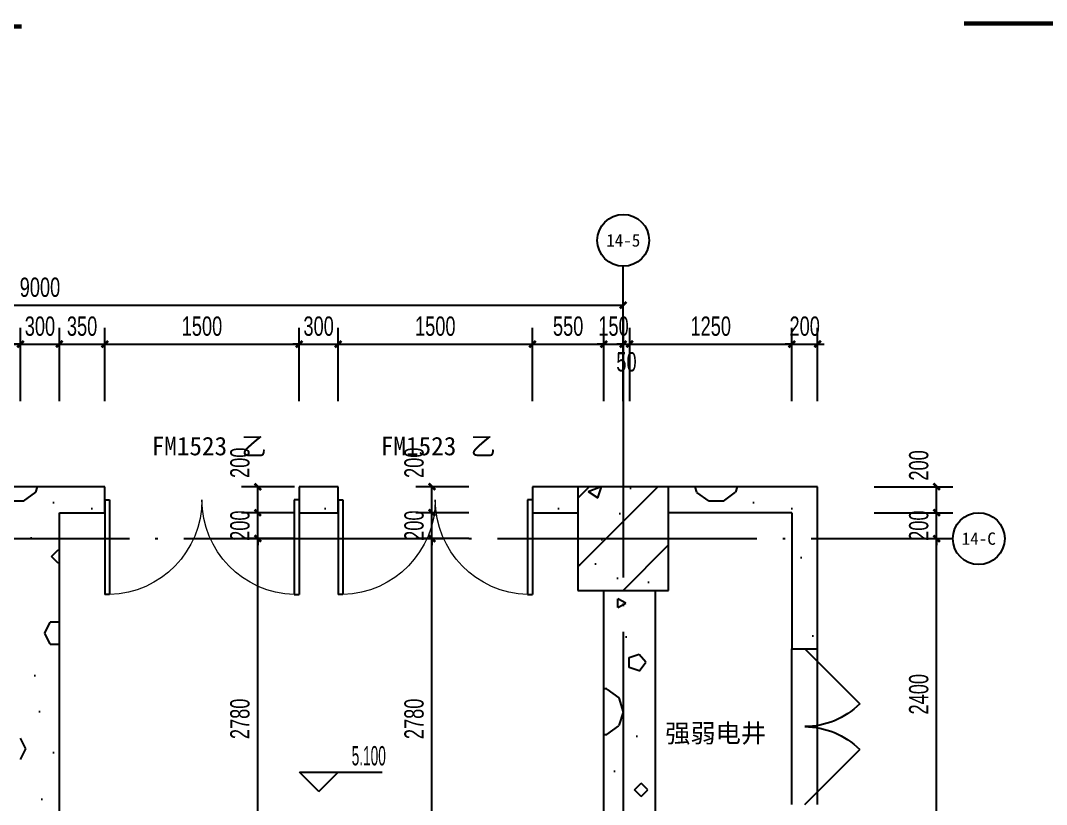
# Model space of a CAD drawing. Extents: x -26219 to 315419, y -160410 to -120810.
# Drawn here: x -17548 to -9633, y -146602 to -140557 of the extents above; entities that cross this region are included whole.
import ezdxf
from ezdxf.enums import TextEntityAlignment as Align
from ezdxf.xclip import XClip

# ---------------------------------------------------------------- set-up
doc = ezdxf.new("R2010")
doc.units = 0
doc.header["$LTSCALE"] = 1000
doc.header["$MEASUREMENT"] = 0
doc.header["$XCLIPFRAME"] = 0
doc.linetypes.add('104-14# 核心筒$2$DOTE', pattern=[2.42, 2, -0.2, 0.02, -0.2])
for name, color, linetype in [('01-标注_尺寸', 124, 'Continuous'), ('01-标注_标高', 200, 'Continuous'), ('01-标注_轴线坐标', 132, 'Continuous'), ('02-TEXT_标注', 130, 'Continuous'), ('02-TEXT_轴号', 7, 'Continuous'), ('104-13#14# B1核心筒$0$05-填充_天正', 26, 'Continuous'), ('104-13#14# B1核心筒$0$A_STR-砌块墙', 121, 'Continuous'), ('104-14# 核心筒$0$A_STR-砌块墙', 121, 'Continuous'), ('104-14# 核心筒$0$DOOR_FIRE', 220, 'Continuous'), ('104-14# 核心筒$2$05-填充_天正', 26, 'Continuous'), ('104-14# 核心筒$2$A_AXIS-轴线', 36, '104-14# 核心筒$2$DOTE'), ('104-14# 核心筒$2$A_STR-砼柱', 51, 'Continuous'), ('DIM_SYMB', 3, 'Continuous'), ('DOOR_FIRE_TEXT', 7, 'Continuous')]:
    doc.layers.add(name, color=color, linetype=linetype)
doc.styles.add('_TCH_AXIS', font='STXIHEI_0.TTF', dxfattribs={"width": 0.75, "height": 750})
doc.styles.add('_TCH_DIM', font='ros.shx', dxfattribs={"width": 0.75, "bigfont": 'jd.shx'})
doc.styles.add('_TCH_DIM_T3', font='ros.shx', dxfattribs={"width": 0.705882, "bigfont": 'jd.shx'})
doc.styles.add('_TCH_WINDOW', font='STXIHEI_0.TTF')
doc.styles.get("Standard").update_dxf_attribs({"font": 'STXIHEI_0.TTF'})
doc.dimstyles.new('_TCH_ARCH&&50', dxfattribs={"dimtxt": 148.75, "dimasz": 50, "dimexe": 125, "dimexo": 150, "dimgap": 63.125, "dimtad": 1, "dimdec": 0, "dimzin": 0, "dimdsep": 46, "dimtxsty": '_TCH_DIM_T3', "dimblk": 'ARCHTICK', "dimcen": 0.09, "dimclrt": 7, "dimazin": 2, "dimtfac": 1, "dimtdec": 0, "dimtix": 1, "dimtmove": 2, "dimatfit": 3, "dimfxl": 0, "dimtolj": 1, "dimtzin": 0, "dimarcsym": 0})
pattern_1 = [(0, (531, -549), (900, 1800), [0, -1800]), (0, (-522, -792), (900, 1800), [0, -1800]), (0, (63, -810), (900, 1800), [0, -1800]), (0, (702, -279), (900, 1800), [0, -1800]), (0, (-45, -900), (900, 1800), [0, -1800]), (0, (882, 855), (900, 1800), [0, -1800]), (0, (333, 711), (900, 1800), [0, -1800]), (0, (621, 486), (900, 1800), [0, -1800]), (0, (-846, 450), (900, 1800), [0, -1800]), (0, (36, 369), (900, 1800), [0, -1800]), (0, (-306, -90), (900, 1800), [0, -1800]), (0, (-288, -765), (900, 1800), [0, -1800]), (0, (387, -837), (900, 1800), [0, -1800]), (0, (882, -45), (900, 1800), [0, -1800]), (0, (-801, -324), (900, 1800), [0, -1800]), (0, (-648, -18), (900, 1800), [0, -1800]), (0, (54, -144), (900, 1800), [0, -1800]), (0, (-198, -405), (900, 1800), [0, -1800]), (0, (-342, 189), (900, 1800), [0, -1800]), (0, (-117, 864), (900, 1800), [0, -1800]), (0, (-729, -702), (900, 1800), [0, -1800]), (0, (261, 495), (900, 1800), [0, -1800]), (0, (-576, 522), (900, 1800), [0, -1800]), (0, (-720, 756), (900, 1800), [0, -1800]), (130.601294, (771.43, 291.43), (-4499.99995, 5400.000024), [79.025, -33111.333]), (18.43495, (642.86, 325.71), (4500, 1800), [81.316, -11302.884]), (90, (642.9, 248.6), (900, 1800), [77.143, -3522.857]), (161.56505, (720, 222.86), (-4500, 1799.99987), [81.316, -11302.884]), (53.1301, (720, 222.86), (900, 1800), [85.714, -8914.285]), (135, (788.6, -694.3), (-900, 1799.9999), [72.731, -5018.438]), (45, (685.7, -694.3), (900, 1800), [72.731, -5018.438]), (135, (737.14, -745.7), (-900, 1799.9999), [72.731, -5018.438]), (45, (737.14, -745.7), (900, 1800), [72.731, -5018.438]), (116.565, (-77.1, 514.3), (-0.0002, 3600), [95.831, -1916.63]), (180, (-120, 600), (-900, 1800), [102.857, -1697.143]), (63.435, (-265.7, 514.3), (8e-06, 3600), [95.831, -1916.63]), (116.565, (-222.9, 428.6), (-0.0002, 3600), [95.831, -1916.63]), (0, (-222.9, 428.6), (900, 1800), [102.857, -1697.143]), (63.435, (-120, 428.6), (8e-06, 3600), [95.831, -1916.63]), (107.10273, (600, -94.286), (-2699.999897, 9000.000015), [116.584, -48848.707]), (143.97263, (565.71, 17.14), (-17099.99978, 12599.99999), [116.584, -24366.06]), (180, (471.4, 85.7), (-900, 1800), [111.429, -1688.571]), (36.02737, (265.71, 17.14), (17099.99987, 12599.99986), [116.584, -24366.06]), (71.56505, (231.43, -85.7), (2700, 9000), [108.421, -11275.778]), (107.10273, (265.714, -197.14), (-2699.999897, 9000.000015), [116.584, -48848.707]), (143.97263, (360, -265.71), (-17099.99978, 12599.99999), [116.584, -24366.06]), (0, (360, -265.7), (900, 1800), [111.429, -1688.571]), (36.02737, (471.43, -265.71), (17099.99987, 12599.99986), [116.584, -24366.06]), (71.56505, (565.71, -197.14), (2700, 9000), [108.421, -11275.778]), (150.25512, (617.14, 745.71), (-2700, 1799.99998), [69.105, -14442.959]), (90, (557.1, 711.4), (900, 1800), [68.571, -3531.428]), (29.74488, (557.14, 711.43), (2700, 1800), [69.105, -14442.959]), (116.565, (197.1, -531.4), (-0.0002, 3600), [95.831, -1916.63]), (168.69007, (154.29, -445.71), (-8100, 1799.99995), [87.412, -18269.056]), (41.185925, (0, -488.57), (22499.999864, 19799.999827), [91.116, -38177.406]), (90, (0, -574.3), (900, 1800), [85.714, -3514.285]), (138.814074, (68.57, -634.286), (-22499.9996, 19800.000126), [91.116, -38177.406]), (16.699244, (68.57, -634.286), (29699.999777, 8999.999906), [89.488, -37495.613]), (60.945396, (154.29, -608.57), (899.999998, 1799.999984), [88.248, -36976.018]), (109.983106, (-557.14, 222.86), (-4500.000017, 12599.999967), [100.326, -42036.592]), (155.556045, (-591.43, 317.14), (-11700.000045, 5399.999888), [103.569, -43395.394]), (24.443955, (-780, 317.14), (11700.000006, 5399.999974), [103.569, -43395.394]), (70.016893, (-814.286, 222.86), (4500.000014, 12599.99997), [100.326, -42036.592]), (109.983106, (-780, 128.57), (-4500.000017, 12599.999967), [100.326, -42036.592]), (160.01689, (-685.71, 94.29), (-4500, 1799.99992), [100.326, -20968.132]), (19.98311, (-685.71, 94.29), (4499.99998, 1800), [100.326, -20968.132]), (70.016893, (-591.43, 128.57), (4500.000014, 12599.99997), [100.326, -42036.592]), (122.00538, (111.43, 60), (-900.00012, 1799.9999), [80.863, -16900.302]), (18.43495, (-8.57, 102.86), (4500, 1800), [81.316, -11302.884]), (90, (-8.6, 25.7), (900, 1800), [77.143, -3522.857]), (161.56505, (68.57, 0), (-4500, 1799.99987), [81.316, -11302.884]), (54.46232, (68.57, 0), (6299.99999, 8999.999987), [73.734, -30894.635]), (116.565, (-411.4, -377.1), (-0.0002, 3600), [95.831, -1916.63]), (180, (-454.3, -291.4), (-900, 1800), [94.286, -1705.714]), (59.03624, (-600, -377.14), (900, 1799.99999), [99.96, -20891.466]), (120.96376, (-548.57, -462.86), (-900.00012, 1799.99992), [99.96, -20891.466]), (0, (-548.6, -462.9), (900, 1800), [94.286, -1705.714]), (63.435, (-454.3, -462.9), (8e-06, 3600), [95.831, -1916.63])]

# ---------------------------------------------------------------- blocks, each defined once
blk = doc.blocks.new('104-14# 核心筒$0$$DorLib2D$00000002')
for p, q in [((-0.5, 0), (-0.5, 0.4875)), ((-0.475, 0.4875), (-0.5, 0.4875)), ((-0.475, 0), (-0.475, 0.4875)), ((0.475, 0), (0.475, 0.4875)), ((0.475, 0.4875), (0.5, 0.4875)), ((0.5, 0), (0.5, 0.4875)), ((-0.5, 0), (-0.475, 0)), ((0.5, 0), (0.475, 0))]:
    blk.add_line(p, q)
at = {"lineweight": 13}
for centre, start, end in [((-0.4875, 0), 0, 88.5307), ((0.4875, 0), 91.4693, 180)]:
    blk.add_arc(centre, 0.4875, start, end, dxfattribs=at)
blk = doc.blocks.new('104-14# 核心筒$0$$DorLib2D$00000116')
at = {"color": 0}
for p, q in [((-0.5, 0), (-0.1464, 0.3536)), ((0.5, 0), (0.1464, 0.3536))]:
    blk.add_line(p, q, dxfattribs=at)
for centre, start, end in [((-0.5, 0), 0, 45), ((0.5, 0), 135, 180)]:
    blk.add_arc(centre, 0.5, start, end, dxfattribs=at)
blk = doc.blocks.new('104-14# 核心筒')
at = {"layer": '104-14# 核心筒$2$05-填充_天正'}
h = blk.add_hatch(dxfattribs=at)
h.set_pattern_fill('加气混凝土', color=256, scale=150, style=0)
h.set_pattern_definition(pattern_1)
h.paths.add_polyline_path([(27900, 106200), (27400, 106200), (27400, 106000), (27750, 106000), (27900, 106066.7)])
h = blk.add_hatch(dxfattribs=at)
h.set_pattern_fill('加气混凝土', color=256, scale=150, style=0)
h.set_pattern_definition(pattern_1)
h.paths.add_polyline_path([(28050, 106000), (28400, 106000), (28400, 106200), (27900, 106200), (27900, 106066.7)])
h = blk.add_hatch(dxfattribs=at)
h.set_pattern_fill('加气混凝土', color=256, scale=150, style=0)
h.set_pattern_definition(pattern_1)
h.paths.add_polyline_path([(30200, 106200), (29900, 106200), (29900, 106000), (30200, 106000)])
h = blk.add_hatch(dxfattribs=at)
h.set_pattern_fill('加气混凝土', color=256, scale=150, style=0)
h.set_pattern_definition(pattern_1)
h.paths.add_polyline_path([(32050, 106000), (32050, 106200), (31700, 106200), (31700, 106000)])
h = blk.add_hatch(dxfattribs=at)
h.set_pattern_fill('钢筋混凝土', color=256, scale=150, style=0)
h.set_pattern_definition([(45, (0, 0), (-265.165, 265.165), []), (50, (0, 0), (1075.89, -94.128), [112.5, -1237.5]), (355, (0, 0), (-208.127, 1128.288), [90, -990]), (100.4514, (89.7, -7.8), (867.764, 1034.159), [95.61, -1051.713]), (46.1842, (0, 300), (1600.862, -248.279), [168.75, -1856.25]), (96.6356, (133.4, 279.3), (1401.994, 1461.177), [143.415, -1577.57]), (351.1842, (0, 300), (1401.993, 1461.178), [135, -1485]), (21, (150, 225), (895.3606, -603.928), [112.5, -1237.5]), (326, (150, 225), (364.973, 1087.725), [90, -990]), (71.4514, (224.6, 174.7), (1260.334, 483.796), [95.61, -1051.713]), (37.5, (0, 0), (18.2398, 499.3408), [0, -978, 0, -1005, 0, -993.75]), (7.5, (0, 0), (394.6043, 591.6176), [0, -573, 0, -955.5, 0, -378.75]), (327.5, (-334.5, 0), (800.7337, -33.8323), [0, -375, 0, -1170, 0, -1552.5]), (317.5, (-484.5, 0), (874.7793, 150.1575), [0, -487.5, 0, -777, 0, -1102.5])])
h.paths.add_polyline_path([(32050, 105400), (32750, 105400), (32750, 106200), (32050, 106200)])
h = blk.add_hatch(dxfattribs=at)
h.set_pattern_fill('加气混凝土', color=256, scale=150, style=0)
h.set_pattern_definition(pattern_1)
h.paths.add_polyline_path([(32750, 106200), (32750, 106000), (33700, 106000), (33900, 106200)])
h = blk.add_hatch(dxfattribs=at)
h.set_pattern_fill('加气混凝土', color=256, scale=150, style=0)
h.set_pattern_definition(pattern_1)
h.paths.add_polyline_path([(33700, 106000), (33700, 104950), (33900, 104950), (33900, 106200)])
h = blk.add_hatch(dxfattribs=at)
h.set_pattern_fill('加气混凝土', color=256, scale=150, style=0)
h.set_pattern_definition(pattern_1)
h.paths.add_polyline_path([(27750, 99070), (28050, 99070), (28050, 106000), (27900, 106066.7), (27750, 106000)])
h = blk.add_hatch(dxfattribs=at)
h.set_pattern_fill('加气混凝土', color=256, scale=150, style=0)
h.set_pattern_definition(pattern_1)
h.paths.add_polyline_path([(32650, 105400), (32250, 105400), (32250, 103350), (32450, 103350), (32650, 103400)])
at = {"layer": '104-14# 核心筒$0$A_STR-砌块墙'}
for p, q in [((27900, 106200), (27400, 106200)), ((28400, 106200), (27900, 106200)), ((28400, 106000), (28400, 106200)), ((30200, 106200), (29900, 106200)), ((29900, 106200), (29900, 106000)), ((30200, 106000), (30200, 106200)), ((32050, 106200), (31700, 106200)), ((31700, 106200), (31700, 106000)), ((33900, 106200), (32750, 106200)), ((33900, 104950), (33900, 106200)), ((28050, 106000), (28400, 106000)), ((28050, 99070), (28050, 106000)), ((29900, 106000), (30200, 106000)), ((31700, 106000), (32050, 106000)), ((33700, 106000), (32750, 106000)), ((33700, 106000), (33700, 104950)), ((32250, 103350), (32250, 105400)), ((32650, 103400), (32650, 105400)), ((33700, 104950), (33900, 104950))]:
    blk.add_line(p, q, dxfattribs=at)
at = {"layer": '104-14# 核心筒$0$DOOR_FIRE'}
for p, q in [((33700, 103750), (33700, 104950)), ((33900, 103750), (33900, 104950))]:
    blk.add_line(p, q, dxfattribs=at)
at = {"layer": '104-14# 核心筒$2$A_AXIS-轴线'}
for p, q in [((-9370.1, 194900), (120259.9, 194900)), ((32400, 139633.6), (32400, 80554.9)), ((-9370.1, 105800), (120259.9, 105800))]:
    blk.add_line(p, q, dxfattribs=at)
at = {"layer": '104-14# 核心筒$2$A_STR-砼柱'}
for p, q in [((32750, 106200), (32050, 106200)), ((32050, 106200), (32050, 105400)), ((32750, 105400), (32750, 106200)), ((32050, 105400), (32750, 105400))]:
    blk.add_line(p, q, dxfattribs=at)
at = {"layer": '104-14# 核心筒$0$DOOR_FIRE', "zscale": 200}
for name, p, xscale, yscale, rotation in [('104-14# 核心筒$0$$DorLib2D$00000002', (29150, 106100), -1500, 1500, 180.000000000012), ('104-14# 核心筒$0$$DorLib2D$00000002', (30950, 106100), -1500, 1500, 180.000000000012), ('104-14# 核心筒$0$$DorLib2D$00000116', (33800, 104350), 1200, -1200, 90.00000000036411)]:
    blk.add_blockref(name, p, dxfattribs=dict(at, xscale=xscale, yscale=yscale, rotation=rotation))
blk = doc.blocks.new('104-13#14# B1核心筒')
at = {"layer": '104-13#14# B1核心筒$0$05-填充_天正'}
h = blk.add_hatch(dxfattribs=at)
h.set_pattern_fill('加气混凝土', color=256, scale=150, style=0)
h.set_pattern_definition(pattern_1)
h.paths.add_polyline_path([(132600, 9100), (132600, 3450), (132800, 3450), (132800, 9200), (132666.7, 9200)])
at = {"layer": '104-13#14# B1核心筒$0$A_STR-砌块墙'}
for p, q in [((132800, 3450), (132800, 9200)), ((132600, 9100), (132600, 3450))]:
    blk.add_line(p, q, dxfattribs=at)
blk = doc.blocks.new('_ArchTick')
at = {"color": 0, "linetype": 'ByBlock', "const_width": 0.4}
blk.add_lwpolyline([(-0.5, -0.5), (0.5, 0.5)], dxfattribs=at)
blk = doc.blocks.new('*D422')
at = {"layer": '01-标注_尺寸', "color": 0, "lineweight": -2, "transparency": 16777216}
for p, q in [((-21898.4, -143201.6), (-21898.4, -142627.4)), ((-12898.4, -143201.6), (-12898.4, -142627.4)), ((-21898.4, -142752.4), (-12898.4, -142752.4))]:
    blk.add_line(p, q, dxfattribs=at)
at = {"layer": 'Defpoints', "color": 0, "transparency": 16777216}
for p in [(-12898.4, -142752.4), (-21898.4, -143351.6), (-12898.4, -143351.6)]:
    blk.add_point(p, dxfattribs=at)
at = {"layer": '01-标注_尺寸', "color": 0, "lineweight": -2, "transparency": 16777216, "xscale": 50, "yscale": 50, "zscale": 50, "rotation": 180}
blk.add_blockref('_ArchTick', (-21898.4, -142752.4), dxfattribs=at)
at = {"layer": '01-标注_尺寸', "color": 0, "lineweight": -2, "transparency": 16777216, "xscale": 50, "yscale": 50, "zscale": 50}
blk.add_blockref('_ArchTick', (-12898.4, -142752.4), dxfattribs=at)
at = {"layer": '01-标注_尺寸', "color": 7, "transparency": 16777216, "insert": (-17398.4, -142614.9), "char_height": 148.75, "attachment_point": 5, "style": '_TCH_DIM_T3'}
blk.add_mtext('\\A1;9000', dxfattribs=at)
blk = doc.blocks.new('*D436')
at = {"layer": '01-标注_尺寸', "color": 0, "lineweight": -2, "transparency": 16777216}
for p, q in [((-10963.6, -144552.4), (-10355.6, -144552.4)), ((-10480.6, -146952.4), (-10480.6, -144552.4)), ((-10963.6, -146952.4), (-10355.6, -146952.4))]:
    blk.add_line(p, q, dxfattribs=at)
at = {"layer": 'Defpoints', "color": 0, "transparency": 16777216}
for p in [(-11113.6, -144552.4), (-10480.6, -144552.4), (-11113.6, -146952.4)]:
    blk.add_point(p, dxfattribs=at)
at = {"layer": '01-标注_尺寸', "color": 0, "lineweight": -2, "transparency": 16777216, "xscale": 50, "yscale": 50, "zscale": 50}
for p, rotation in [((-10480.6, -144552.4), 90), ((-10480.6, -146952.4), 270)]:
    blk.add_blockref('_ArchTick', p, dxfattribs=dict(at, rotation=rotation))
at = {"layer": '01-标注_尺寸', "color": 7, "transparency": 16777216, "insert": (-10618.1, -145752.4), "char_height": 148.75, "attachment_point": 5, "rotation": 90, "style": '_TCH_DIM_T3'}
blk.add_mtext('\\A1;2400', dxfattribs=at)
blk = doc.blocks.new('*D437')
at = {"layer": '01-标注_尺寸', "color": 0, "lineweight": -2, "transparency": 16777216}
for p, q in [((-10963.6, -144352.4), (-10355.6, -144352.4)), ((-10480.6, -144352.4), (-10480.6, -144302.4)), ((-10480.6, -144552.4), (-10480.6, -144352.4)), ((-10963.6, -144552.4), (-10355.6, -144552.4)), ((-10480.6, -144552.4), (-10480.6, -144602.4))]:
    blk.add_line(p, q, dxfattribs=at)
at = {"layer": 'Defpoints', "color": 0, "transparency": 16777216}
for p in [(-11113.6, -144352.4), (-10480.6, -144352.4), (-11113.6, -144552.4)]:
    blk.add_point(p, dxfattribs=at)
at = {"layer": '01-标注_尺寸', "color": 0, "lineweight": -2, "transparency": 16777216, "xscale": 50, "yscale": 50, "zscale": 50}
for p, rotation in [((-10480.6, -144352.4), 270), ((-10480.6, -144552.4), 90)]:
    blk.add_blockref('_ArchTick', p, dxfattribs=dict(at, rotation=rotation))
at = {"layer": '01-标注_尺寸', "color": 7, "transparency": 16777216, "insert": (-10618.1, -144452.4), "char_height": 148.75, "attachment_point": 5, "rotation": 90, "style": '_TCH_DIM_T3'}
blk.add_mtext('\\A1;200', dxfattribs=at)
blk = doc.blocks.new('*D438')
at = {"layer": '01-标注_尺寸', "color": 0, "lineweight": -2, "transparency": 16777216}
for p, q in [((-10963.6, -144152.4), (-10355.6, -144152.4)), ((-10480.6, -144352.4), (-10480.6, -144152.4)), ((-10963.6, -144352.4), (-10355.6, -144352.4))]:
    blk.add_line(p, q, dxfattribs=at)
at = {"layer": 'Defpoints', "color": 0, "transparency": 16777216}
for p in [(-11113.6, -144152.4), (-10480.6, -144152.4), (-11113.6, -144352.4)]:
    blk.add_point(p, dxfattribs=at)
at = {"layer": '01-标注_尺寸', "color": 0, "lineweight": -2, "transparency": 16777216, "xscale": 50, "yscale": 50, "zscale": 50}
for p, rotation in [((-10480.6, -144152.4), 90), ((-10480.6, -144352.4), 270)]:
    blk.add_blockref('_ArchTick', p, dxfattribs=dict(at, rotation=rotation))
at = {"layer": '01-标注_尺寸', "color": 7, "transparency": 16777216, "insert": (-10618.1, -143987.8), "char_height": 148.75, "attachment_point": 5, "rotation": 90, "style": '_TCH_DIM_T3'}
blk.add_mtext('\\A1;200', dxfattribs=at)
blk = doc.blocks.new('*D659')
at = {"layer": '01-标注_尺寸', "color": 0, "lineweight": -2, "transparency": 16777216}
for p, q in [((-15434.1, -144152.4), (-15842.6, -144152.4)), ((-15717.6, -144352.4), (-15717.6, -144152.4)), ((-15434.1, -144352.4), (-15842.6, -144352.4))]:
    blk.add_line(p, q, dxfattribs=at)
at = {"layer": 'Defpoints', "color": 0, "transparency": 16777216}
for p in [(-15717.6, -144152.4), (-15284.1, -144152.4), (-15284.1, -144352.4)]:
    blk.add_point(p, dxfattribs=at)
at = {"layer": '01-标注_尺寸', "color": 0, "lineweight": -2, "transparency": 16777216, "xscale": 50, "yscale": 50, "zscale": 50}
for p, rotation in [((-15717.6, -144152.4), 90), ((-15717.6, -144352.4), 270)]:
    blk.add_blockref('_ArchTick', p, dxfattribs=dict(at, rotation=rotation))
at = {"layer": '01-标注_尺寸', "color": 7, "transparency": 16777216, "insert": (-15855.1, -143967.4), "char_height": 148.75, "attachment_point": 5, "rotation": 90, "style": '_TCH_DIM_T3'}
blk.add_mtext('\\A1;200', dxfattribs=at)
blk = doc.blocks.new('*D660')
at = {"layer": '01-标注_尺寸', "color": 0, "lineweight": -2, "transparency": 16777216}
for p, q in [((-15434.1, -144352.4), (-15842.6, -144352.4)), ((-15717.6, -144352.4), (-15717.6, -144302.4)), ((-15717.6, -144552.4), (-15717.6, -144352.4)), ((-15434.1, -144552.4), (-15842.6, -144552.4)), ((-15717.6, -144552.4), (-15717.6, -144602.4))]:
    blk.add_line(p, q, dxfattribs=at)
at = {"layer": 'Defpoints', "color": 0, "transparency": 16777216}
for p in [(-15717.6, -144352.4), (-15284.1, -144352.4), (-15284.1, -144552.4)]:
    blk.add_point(p, dxfattribs=at)
at = {"layer": '01-标注_尺寸', "color": 0, "lineweight": -2, "transparency": 16777216, "xscale": 50, "yscale": 50, "zscale": 50}
for p, rotation in [((-15717.6, -144352.4), 270), ((-15717.6, -144552.4), 90)]:
    blk.add_blockref('_ArchTick', p, dxfattribs=dict(at, rotation=rotation))
at = {"layer": '01-标注_尺寸', "color": 7, "transparency": 16777216, "insert": (-15855.1, -144452.4), "char_height": 148.75, "attachment_point": 5, "rotation": 90, "style": '_TCH_DIM_T3'}
blk.add_mtext('\\A1;200', dxfattribs=at)
blk = doc.blocks.new('*D661')
at = {"layer": '01-标注_尺寸', "color": 0, "lineweight": -2, "transparency": 16777216}
for p, q in [((-15434.1, -144552.4), (-15842.6, -144552.4)), ((-15717.6, -147332.4), (-15717.6, -144552.4)), ((-15434.1, -147332.4), (-15842.6, -147332.4))]:
    blk.add_line(p, q, dxfattribs=at)
at = {"layer": 'Defpoints', "color": 0, "transparency": 16777216}
for p in [(-15717.6, -144552.4), (-15284.1, -144552.4), (-15284.1, -147332.4)]:
    blk.add_point(p, dxfattribs=at)
at = {"layer": '01-标注_尺寸', "color": 0, "lineweight": -2, "transparency": 16777216, "xscale": 50, "yscale": 50, "zscale": 50}
for p, rotation in [((-15717.6, -144552.4), 90), ((-15717.6, -147332.4), 270)]:
    blk.add_blockref('_ArchTick', p, dxfattribs=dict(at, rotation=rotation))
at = {"layer": '01-标注_尺寸', "color": 7, "transparency": 16777216, "insert": (-15855.1, -145942.4), "char_height": 148.75, "attachment_point": 5, "rotation": 90, "style": '_TCH_DIM_T3'}
blk.add_mtext('\\A1;2780', dxfattribs=at)
blk = doc.blocks.new('*D921')
at = {"layer": '01-标注_尺寸', "color": 0, "lineweight": -2, "transparency": 16777216}
for p, q in [((-11598.4, -143491.5), (-11598.4, -142927.4)), ((-11398.4, -143491.5), (-11398.4, -142927.4)), ((-11598.4, -143052.4), (-11648.4, -143052.4)), ((-11598.4, -143052.4), (-11398.4, -143052.4)), ((-11398.4, -143052.4), (-11348.4, -143052.4))]:
    blk.add_line(p, q, dxfattribs=at)
at = {"layer": 'Defpoints', "color": 0, "transparency": 16777216}
for p in [(-11398.4, -143052.4), (-11598.4, -143641.5), (-11398.4, -143641.5)]:
    blk.add_point(p, dxfattribs=at)
at = {"layer": '01-标注_尺寸', "color": 0, "lineweight": -2, "transparency": 16777216, "xscale": 50, "yscale": 50, "zscale": 50}
blk.add_blockref('_ArchTick', (-11598.4, -143052.4), dxfattribs=at)
at = {"layer": '01-标注_尺寸', "color": 0, "lineweight": -2, "transparency": 16777216, "xscale": 50, "yscale": 50, "zscale": 50, "rotation": 180}
blk.add_blockref('_ArchTick', (-11398.4, -143052.4), dxfattribs=at)
at = {"layer": '01-标注_尺寸', "color": 7, "transparency": 16777216, "insert": (-11498.4, -142914.9), "char_height": 148.75, "attachment_point": 5, "style": '_TCH_DIM_T3'}
blk.add_mtext('\\A1;200', dxfattribs=at)
blk = doc.blocks.new('*D922')
at = {"layer": '01-标注_尺寸', "color": 0, "lineweight": -2, "transparency": 16777216}
for p, q in [((-12848.4, -143491.5), (-12848.4, -142927.4)), ((-11598.4, -143491.5), (-11598.4, -142927.4)), ((-12848.4, -143052.4), (-11598.4, -143052.4))]:
    blk.add_line(p, q, dxfattribs=at)
at = {"layer": 'Defpoints', "color": 0, "transparency": 16777216}
for p in [(-11598.4, -143052.4), (-12848.4, -143641.5), (-11598.4, -143641.5)]:
    blk.add_point(p, dxfattribs=at)
at = {"layer": '01-标注_尺寸', "color": 0, "lineweight": -2, "transparency": 16777216, "xscale": 50, "yscale": 50, "zscale": 50, "rotation": 180}
blk.add_blockref('_ArchTick', (-12848.4, -143052.4), dxfattribs=at)
at = {"layer": '01-标注_尺寸', "color": 0, "lineweight": -2, "transparency": 16777216, "xscale": 50, "yscale": 50, "zscale": 50}
blk.add_blockref('_ArchTick', (-11598.4, -143052.4), dxfattribs=at)
at = {"layer": '01-标注_尺寸', "color": 7, "transparency": 16777216, "insert": (-12223.4, -142914.9), "char_height": 148.75, "attachment_point": 5, "style": '_TCH_DIM_T3'}
blk.add_mtext('\\A1;1250', dxfattribs=at)
blk = doc.blocks.new('*D923')
at = {"layer": '01-标注_尺寸', "color": 0, "lineweight": -2, "transparency": 16777216}
for p, q in [((-12898.4, -143491.5), (-12898.4, -142927.4)), ((-12848.4, -143491.5), (-12848.4, -142927.4)), ((-12898.4, -143052.4), (-12948.4, -143052.4)), ((-12898.4, -143052.4), (-12848.4, -143052.4)), ((-12848.4, -143052.4), (-12798.4, -143052.4))]:
    blk.add_line(p, q, dxfattribs=at)
at = {"layer": 'Defpoints', "color": 0, "transparency": 16777216}
for p in [(-12848.4, -143052.4), (-12898.4, -143641.5), (-12848.4, -143641.5)]:
    blk.add_point(p, dxfattribs=at)
at = {"layer": '01-标注_尺寸', "color": 0, "lineweight": -2, "transparency": 16777216, "xscale": 50, "yscale": 50, "zscale": 50}
blk.add_blockref('_ArchTick', (-12898.4, -143052.4), dxfattribs=at)
at = {"layer": '01-标注_尺寸', "color": 0, "lineweight": -2, "transparency": 16777216, "xscale": 50, "yscale": 50, "zscale": 50, "rotation": 180}
blk.add_blockref('_ArchTick', (-12848.4, -143052.4), dxfattribs=at)
at = {"layer": '01-标注_尺寸', "color": 7, "transparency": 16777216, "insert": (-12873.4, -143189.9), "char_height": 148.75, "attachment_point": 5, "style": '_TCH_DIM_T3'}
blk.add_mtext('\\A1;50', dxfattribs=at)
blk = doc.blocks.new('*D924')
at = {"layer": '01-标注_尺寸', "color": 0, "lineweight": -2, "transparency": 16777216}
for p, q in [((-13048.4, -143491.5), (-13048.4, -142927.4)), ((-12898.4, -143491.5), (-12898.4, -142927.4)), ((-13048.4, -143052.4), (-13098.4, -143052.4)), ((-13048.4, -143052.4), (-12898.4, -143052.4)), ((-12898.4, -143052.4), (-12848.4, -143052.4))]:
    blk.add_line(p, q, dxfattribs=at)
at = {"layer": 'Defpoints', "color": 0, "transparency": 16777216}
for p in [(-12898.4, -143052.4), (-13048.4, -143641.5), (-12898.4, -143641.5)]:
    blk.add_point(p, dxfattribs=at)
at = {"layer": '01-标注_尺寸', "color": 0, "lineweight": -2, "transparency": 16777216, "xscale": 50, "yscale": 50, "zscale": 50}
blk.add_blockref('_ArchTick', (-13048.4, -143052.4), dxfattribs=at)
at = {"layer": '01-标注_尺寸', "color": 0, "lineweight": -2, "transparency": 16777216, "xscale": 50, "yscale": 50, "zscale": 50, "rotation": 180}
blk.add_blockref('_ArchTick', (-12898.4, -143052.4), dxfattribs=at)
at = {"layer": '01-标注_尺寸', "color": 7, "transparency": 16777216, "insert": (-12973.4, -142914.9), "char_height": 148.75, "attachment_point": 5, "style": '_TCH_DIM_T3'}
blk.add_mtext('\\A1;150', dxfattribs=at)
blk = doc.blocks.new('*D925')
at = {"layer": '01-标注_尺寸', "color": 0, "lineweight": -2, "transparency": 16777216}
for p, q in [((-13598.4, -143491.5), (-13598.4, -142927.4)), ((-13048.4, -143491.5), (-13048.4, -142927.4)), ((-13598.4, -143052.4), (-13048.4, -143052.4))]:
    blk.add_line(p, q, dxfattribs=at)
at = {"layer": 'Defpoints', "color": 0, "transparency": 16777216}
for p in [(-13048.4, -143052.4), (-13598.4, -143641.5), (-13048.4, -143641.5)]:
    blk.add_point(p, dxfattribs=at)
at = {"layer": '01-标注_尺寸', "color": 0, "lineweight": -2, "transparency": 16777216, "xscale": 50, "yscale": 50, "zscale": 50, "rotation": 180}
blk.add_blockref('_ArchTick', (-13598.4, -143052.4), dxfattribs=at)
at = {"layer": '01-标注_尺寸', "color": 0, "lineweight": -2, "transparency": 16777216, "xscale": 50, "yscale": 50, "zscale": 50}
blk.add_blockref('_ArchTick', (-13048.4, -143052.4), dxfattribs=at)
at = {"layer": '01-标注_尺寸', "color": 7, "transparency": 16777216, "insert": (-13323.4, -142914.9), "char_height": 148.75, "attachment_point": 5, "style": '_TCH_DIM_T3'}
blk.add_mtext('\\A1;550', dxfattribs=at)
blk = doc.blocks.new('*D926')
at = {"layer": '01-标注_尺寸', "color": 0, "lineweight": -2, "transparency": 16777216}
for p, q in [((-15098.4, -143491.5), (-15098.4, -142927.4)), ((-13598.4, -143491.5), (-13598.4, -142927.4)), ((-15098.4, -143052.4), (-13598.4, -143052.4))]:
    blk.add_line(p, q, dxfattribs=at)
at = {"layer": 'Defpoints', "color": 0, "transparency": 16777216}
for p in [(-13598.4, -143052.4), (-15098.4, -143641.5), (-13598.4, -143641.5)]:
    blk.add_point(p, dxfattribs=at)
at = {"layer": '01-标注_尺寸', "color": 0, "lineweight": -2, "transparency": 16777216, "xscale": 50, "yscale": 50, "zscale": 50, "rotation": 180}
blk.add_blockref('_ArchTick', (-15098.4, -143052.4), dxfattribs=at)
at = {"layer": '01-标注_尺寸', "color": 0, "lineweight": -2, "transparency": 16777216, "xscale": 50, "yscale": 50, "zscale": 50}
blk.add_blockref('_ArchTick', (-13598.4, -143052.4), dxfattribs=at)
at = {"layer": '01-标注_尺寸', "color": 7, "transparency": 16777216, "insert": (-14348.4, -142914.9), "char_height": 148.75, "attachment_point": 5, "style": '_TCH_DIM_T3'}
blk.add_mtext('\\A1;1500', dxfattribs=at)
blk = doc.blocks.new('*D927')
at = {"layer": '01-标注_尺寸', "color": 0, "lineweight": -2, "transparency": 16777216}
for p, q in [((-15398.4, -143491.5), (-15398.4, -142927.4)), ((-15098.4, -143491.5), (-15098.4, -142927.4)), ((-15398.4, -143052.4), (-15448.4, -143052.4)), ((-15398.4, -143052.4), (-15098.4, -143052.4)), ((-15098.4, -143052.4), (-15048.4, -143052.4))]:
    blk.add_line(p, q, dxfattribs=at)
at = {"layer": 'Defpoints', "color": 0, "transparency": 16777216}
for p in [(-15098.4, -143052.4), (-15398.4, -143641.5), (-15098.4, -143641.5)]:
    blk.add_point(p, dxfattribs=at)
at = {"layer": '01-标注_尺寸', "color": 0, "lineweight": -2, "transparency": 16777216, "xscale": 50, "yscale": 50, "zscale": 50}
blk.add_blockref('_ArchTick', (-15398.4, -143052.4), dxfattribs=at)
at = {"layer": '01-标注_尺寸', "color": 0, "lineweight": -2, "transparency": 16777216, "xscale": 50, "yscale": 50, "zscale": 50, "rotation": 180}
blk.add_blockref('_ArchTick', (-15098.4, -143052.4), dxfattribs=at)
at = {"layer": '01-标注_尺寸', "color": 7, "transparency": 16777216, "insert": (-15248.4, -142914.9), "char_height": 148.75, "attachment_point": 5, "style": '_TCH_DIM_T3'}
blk.add_mtext('\\A1;300', dxfattribs=at)
blk = doc.blocks.new('*D928')
at = {"layer": '01-标注_尺寸', "color": 0, "lineweight": -2, "transparency": 16777216}
for p, q in [((-16898.4, -143491.5), (-16898.4, -142927.4)), ((-15398.4, -143491.5), (-15398.4, -142927.4)), ((-16898.4, -143052.4), (-15398.4, -143052.4))]:
    blk.add_line(p, q, dxfattribs=at)
at = {"layer": 'Defpoints', "color": 0, "transparency": 16777216}
for p in [(-15398.4, -143052.4), (-16898.4, -143641.5), (-15398.4, -143641.5)]:
    blk.add_point(p, dxfattribs=at)
at = {"layer": '01-标注_尺寸', "color": 0, "lineweight": -2, "transparency": 16777216, "xscale": 50, "yscale": 50, "zscale": 50, "rotation": 180}
blk.add_blockref('_ArchTick', (-16898.4, -143052.4), dxfattribs=at)
at = {"layer": '01-标注_尺寸', "color": 0, "lineweight": -2, "transparency": 16777216, "xscale": 50, "yscale": 50, "zscale": 50}
blk.add_blockref('_ArchTick', (-15398.4, -143052.4), dxfattribs=at)
at = {"layer": '01-标注_尺寸', "color": 7, "transparency": 16777216, "insert": (-16148.4, -142914.9), "char_height": 148.75, "attachment_point": 5, "style": '_TCH_DIM_T3'}
blk.add_mtext('\\A1;1500', dxfattribs=at)
blk = doc.blocks.new('*D929')
at = {"layer": '01-标注_尺寸', "color": 0, "lineweight": -2, "transparency": 16777216}
for p, q in [((-17248.4, -143491.5), (-17248.4, -142927.4)), ((-16898.4, -143491.5), (-16898.4, -142927.4)), ((-17248.4, -143052.4), (-16898.4, -143052.4))]:
    blk.add_line(p, q, dxfattribs=at)
at = {"layer": 'Defpoints', "color": 0, "transparency": 16777216}
for p in [(-16898.4, -143052.4), (-17248.4, -143641.5), (-16898.4, -143641.5)]:
    blk.add_point(p, dxfattribs=at)
at = {"layer": '01-标注_尺寸', "color": 0, "lineweight": -2, "transparency": 16777216, "xscale": 50, "yscale": 50, "zscale": 50, "rotation": 180}
blk.add_blockref('_ArchTick', (-17248.4, -143052.4), dxfattribs=at)
at = {"layer": '01-标注_尺寸', "color": 0, "lineweight": -2, "transparency": 16777216, "xscale": 50, "yscale": 50, "zscale": 50}
blk.add_blockref('_ArchTick', (-16898.4, -143052.4), dxfattribs=at)
at = {"layer": '01-标注_尺寸', "color": 7, "transparency": 16777216, "insert": (-17073.4, -142914.9), "char_height": 148.75, "attachment_point": 5, "style": '_TCH_DIM_T3'}
blk.add_mtext('\\A1;350', dxfattribs=at)
blk = doc.blocks.new('*D930')
at = {"layer": '01-标注_尺寸', "color": 0, "lineweight": -2, "transparency": 16777216}
for p, q in [((-17548.4, -143491.5), (-17548.4, -142927.4)), ((-17248.4, -143491.5), (-17248.4, -142927.4)), ((-17548.4, -143052.4), (-17598.4, -143052.4)), ((-17548.4, -143052.4), (-17248.4, -143052.4)), ((-17248.4, -143052.4), (-17198.4, -143052.4))]:
    blk.add_line(p, q, dxfattribs=at)
at = {"layer": 'Defpoints', "color": 0, "transparency": 16777216}
for p in [(-17248.4, -143052.4), (-17548.4, -143641.5), (-17248.4, -143641.5)]:
    blk.add_point(p, dxfattribs=at)
at = {"layer": '01-标注_尺寸', "color": 0, "lineweight": -2, "transparency": 16777216, "xscale": 50, "yscale": 50, "zscale": 50}
blk.add_blockref('_ArchTick', (-17548.4, -143052.4), dxfattribs=at)
at = {"layer": '01-标注_尺寸', "color": 0, "lineweight": -2, "transparency": 16777216, "xscale": 50, "yscale": 50, "zscale": 50, "rotation": 180}
blk.add_blockref('_ArchTick', (-17248.4, -143052.4), dxfattribs=at)
at = {"layer": '01-标注_尺寸', "color": 7, "transparency": 16777216, "insert": (-17398.4, -142914.9), "char_height": 148.75, "attachment_point": 5, "style": '_TCH_DIM_T3'}
blk.add_mtext('\\A1;300', dxfattribs=at)
blk = doc.blocks.new('*D931')
at = {"layer": '01-标注_尺寸', "color": 0, "lineweight": -2, "transparency": 16777216}
for p, q in [((-17898.4, -143491.5), (-17898.4, -142927.4)), ((-17548.4, -143491.5), (-17548.4, -142927.4)), ((-17898.4, -143052.4), (-17548.4, -143052.4))]:
    blk.add_line(p, q, dxfattribs=at)
at = {"layer": 'Defpoints', "color": 0, "transparency": 16777216}
for p in [(-17548.4, -143052.4), (-17898.4, -143641.5), (-17548.4, -143641.5)]:
    blk.add_point(p, dxfattribs=at)
at = {"layer": '01-标注_尺寸', "color": 0, "lineweight": -2, "transparency": 16777216, "xscale": 50, "yscale": 50, "zscale": 50, "rotation": 180}
blk.add_blockref('_ArchTick', (-17898.4, -143052.4), dxfattribs=at)
at = {"layer": '01-标注_尺寸', "color": 0, "lineweight": -2, "transparency": 16777216, "xscale": 50, "yscale": 50, "zscale": 50}
blk.add_blockref('_ArchTick', (-17548.4, -143052.4), dxfattribs=at)
at = {"layer": '01-标注_尺寸', "color": 7, "transparency": 16777216, "insert": (-17723.4, -142914.9), "char_height": 148.75, "attachment_point": 5, "style": '_TCH_DIM_T3'}
blk.add_mtext('\\A1;350', dxfattribs=at)
blk = doc.blocks.new('*D1448')
at = {"layer": '01-标注_尺寸', "color": 0, "lineweight": -2, "transparency": 16777216}
for p, q in [((-14090.8, -144152.4), (-14499.3, -144152.4)), ((-14374.3, -144352.4), (-14374.3, -144152.4)), ((-14090.8, -144352.4), (-14499.3, -144352.4))]:
    blk.add_line(p, q, dxfattribs=at)
at = {"layer": 'Defpoints', "color": 0, "transparency": 16777216}
for p in [(-14374.3, -144152.4), (-13940.8, -144152.4), (-13940.8, -144352.4)]:
    blk.add_point(p, dxfattribs=at)
at = {"layer": '01-标注_尺寸', "color": 0, "lineweight": -2, "transparency": 16777216, "xscale": 50, "yscale": 50, "zscale": 50}
for p, rotation in [((-14374.3, -144152.4), 90), ((-14374.3, -144352.4), 270)]:
    blk.add_blockref('_ArchTick', p, dxfattribs=dict(at, rotation=rotation))
at = {"layer": '01-标注_尺寸', "color": 7, "transparency": 16777216, "insert": (-14511.8, -143967.4), "char_height": 148.75, "attachment_point": 5, "rotation": 90, "style": '_TCH_DIM_T3'}
blk.add_mtext('\\A1;200', dxfattribs=at)
blk = doc.blocks.new('*D1449')
at = {"layer": '01-标注_尺寸', "color": 0, "lineweight": -2, "transparency": 16777216}
for p, q in [((-14090.8, -144352.4), (-14499.3, -144352.4)), ((-14374.3, -144352.4), (-14374.3, -144302.4)), ((-14374.3, -144552.4), (-14374.3, -144352.4)), ((-14090.8, -144552.4), (-14499.3, -144552.4)), ((-14374.3, -144552.4), (-14374.3, -144602.4))]:
    blk.add_line(p, q, dxfattribs=at)
at = {"layer": 'Defpoints', "color": 0, "transparency": 16777216}
for p in [(-14374.3, -144352.4), (-13940.8, -144352.4), (-13940.8, -144552.4)]:
    blk.add_point(p, dxfattribs=at)
at = {"layer": '01-标注_尺寸', "color": 0, "lineweight": -2, "transparency": 16777216, "xscale": 50, "yscale": 50, "zscale": 50}
for p, rotation in [((-14374.3, -144352.4), 270), ((-14374.3, -144552.4), 90)]:
    blk.add_blockref('_ArchTick', p, dxfattribs=dict(at, rotation=rotation))
at = {"layer": '01-标注_尺寸', "color": 7, "transparency": 16777216, "insert": (-14511.8, -144452.4), "char_height": 148.75, "attachment_point": 5, "rotation": 90, "style": '_TCH_DIM_T3'}
blk.add_mtext('\\A1;200', dxfattribs=at)
blk = doc.blocks.new('*D1450')
at = {"layer": '01-标注_尺寸', "color": 0, "lineweight": -2, "transparency": 16777216}
for p, q in [((-14090.8, -144552.4), (-14499.3, -144552.4)), ((-14374.3, -147332.4), (-14374.3, -144552.4)), ((-14090.8, -147332.4), (-14499.3, -147332.4))]:
    blk.add_line(p, q, dxfattribs=at)
at = {"layer": 'Defpoints', "color": 0, "transparency": 16777216}
for p in [(-14374.3, -144552.4), (-13940.8, -144552.4), (-13940.8, -147332.4)]:
    blk.add_point(p, dxfattribs=at)
at = {"layer": '01-标注_尺寸', "color": 0, "lineweight": -2, "transparency": 16777216, "xscale": 50, "yscale": 50, "zscale": 50}
for p, rotation in [((-14374.3, -144552.4), 90), ((-14374.3, -147332.4), 270)]:
    blk.add_blockref('_ArchTick', p, dxfattribs=dict(at, rotation=rotation))
at = {"layer": '01-标注_尺寸', "color": 7, "transparency": 16777216, "insert": (-14511.8, -145942.4), "char_height": 148.75, "attachment_point": 5, "rotation": 90, "style": '_TCH_DIM_T3'}
blk.add_mtext('\\A1;2780', dxfattribs=at)

msp = doc.modelspace()

# ---------------------------------------------------------------- linework, layer by layer
at = {"layer": '01-标注_标高'}
for p, q in [((-15246.8, -146503.5), (-15396.8, -146353.5)), ((-15396.8, -146353.5), (-14757.9, -146353.5)), ((-15246.8, -146503.5), (-15096.8, -146353.5))]:
    msp.add_line(p, q, dxfattribs=at)
at = {"layer": '01-标注_轴线坐标'}
for p, q in [((-12898.4, -143452.4), (-12898.4, -142452.4)), ((-11067.1, -144552.4), (-10355.6, -144552.4))]:
    msp.add_line(p, q, dxfattribs=at)
for centre in [(-12898.4, -142252.4), (-10155.6, -144552.4)]:
    msp.add_circle(centre, 200, dxfattribs=at)
at = {"layer": 'DIM_SYMB', "const_width": 35}
for points in [[(-10270.7, -140580.1), (-7083.6, -140580.1)], [(-21117.9, -140603.1), (-17538.3, -140603.1)]]:
    msp.add_lwpolyline(points, dxfattribs=at)

# ---------------------------------------------------------------- block references
ref = msp.add_blockref('104-13#14# B1核心筒', (-148916.6, -148452.4))
XClip(ref).set_block_clipping_path([(125276.0952862577, 8700), (133799.9946632845, 19247.0136389195)])
ref = msp.add_blockref('104-14# 核心筒', (-45298.4, -250352.4))
XClip(ref).set_block_clipping_path([(21749.9999999867, 95940.5634616732), (34400.0000000036, 107500.0000000001)])
ref = msp.add_blockref('104-14# 核心筒', (-29679.9, -339452.4))
XClip(ref).set_block_clipping_path([(21000, 184300.0000000001), (34400.0000000036, 196600.0000000001)])

# ---------------------------------------------------------------- texts
at = {"layer": '02-TEXT_标注'}
msp.add_text('强弱电井', height=142.71, dxfattribs=at).set_placement((-12574.8, -146124.3))
at = {"layer": '02-TEXT_标注', "style": '_TCH_DIM', "width": 0.529412}
msp.add_text('5.100', height=148.75, dxfattribs=at).set_placement((-14993.4, -146301))
at = {"layer": '02-TEXT_轴号', "style": '_TCH_AXIS'}
for s, height, width, p, p2 in [('14-5', 96.8, 0.926829, (-13029.7, -142300.8), (-12767, -142300.8)), ('14-C', 95.69, 0.927711, (-10287.1, -144600.3), (-10024, -144600.3))]:
    msp.add_text(s, height=height, dxfattribs=dict(at, width=width)).set_placement(p, p2, align=Align.FIT)
at = {"layer": 'DOOR_FIRE_TEXT', "style": '_TCH_WINDOW'}
for s, height, p in [('FM1523', 142.71, (-16536.7, -143910.1)), ('乙', 142.7, (-15845.2, -143910.1)), ('FM1523', 142.71, (-14768.7, -143910.1)), ('乙', 142.7, (-14077.1, -143910.1))]:
    msp.add_text(s, height=height, dxfattribs=at).set_placement(p)

# ---------------------------------------------------------------- dimensions: what is measured, and where the dimension line sits
at = {"layer": '01-标注_尺寸'}
for p1, p2, distance, picture, middle in [((-21898.4, -143351.6), (-12898.4, -143351.6), 599.1, '*D422', (-17398.4, -142614.9)), ((-17898.4, -143641.5), (-17548.4, -143641.5), 589.1, '*D931', (-17723.4, -142914.9)), ((-17548.4, -143641.5), (-17248.4, -143641.5), 589.1, '*D930', (-17398.4, -142914.9)), ((-17248.4, -143641.5), (-16898.4, -143641.5), 589.1, '*D929', (-17073.4, -142914.9)), ((-16898.4, -143641.5), (-15398.4, -143641.5), 589.1, '*D928', (-16148.4, -142914.9)), ((-15398.4, -143641.5), (-15098.4, -143641.5), 589.1, '*D927', (-15248.4, -142914.9)), ((-15098.4, -143641.5), (-13598.4, -143641.5), 589.1, '*D926', (-14348.4, -142914.9)), ((-13598.4, -143641.5), (-13048.4, -143641.5), 589.1, '*D925', (-13323.4, -142914.9)), ((-13048.4, -143641.5), (-12898.4, -143641.5), 589.1, '*D924', (-12973.4, -142914.9)), ((-12848.4, -143641.5), (-11598.4, -143641.5), 589.1, '*D922', (-12223.4, -142914.9)), ((-11598.4, -143641.5), (-11398.4, -143641.5), 589.1, '*D921', (-11498.4, -142914.9)), ((-15284.1, -144552.4), (-15284.1, -144352.4), 433.5, '*D660', (-15855.1, -144452.4)), ((-13940.8, -144552.4), (-13940.8, -144352.4), 433.5, '*D1449', (-14511.8, -144452.4)), ((-11113.6, -144552.4), (-11113.6, -144352.4), -633.1, '*D437', (-10618.1, -144452.4)), ((-15284.1, -147332.4), (-15284.1, -144552.4), 433.5, '*D661', (-15855.1, -145942.4)), ((-13940.8, -147332.4), (-13940.8, -144552.4), 433.5, '*D1450', (-14511.8, -145942.4)), ((-11113.6, -146952.4), (-11113.6, -144552.4), -633.1, '*D436', (-10618.1, -145752.4))]:
    dim = msp.add_aligned_dim(p1=p1, p2=p2, distance=distance, dimstyle='_TCH_ARCH&&50', dxfattribs=at)
    dim.commit()
    dim.dimension.update_dxf_attribs({"geometry": picture, "text_midpoint": middle})
for base, p1, p2, angle, picture, middle in [((-12848.4, -143052.4), (-12898.4, -143641.5), (-12848.4, -143641.5), 0, '*D923', (-12873.4, -143189.9)), ((-15717.6, -144152.4), (-15284.1, -144352.4), (-15284.1, -144152.4), 90, '*D659', (-15855.1, -143967.4)), ((-14374.3, -144152.4), (-13940.8, -144352.4), (-13940.8, -144152.4), 90, '*D1448', (-14511.8, -143967.4)), ((-10480.6, -144152.4), (-11113.6, -144352.4), (-11113.6, -144152.4), 90, '*D438', (-10618.1, -143987.8))]:
    dim = msp.add_linear_dim(base=base, p1=p1, p2=p2, angle=angle, dimstyle='_TCH_ARCH&&50', dxfattribs=at)
    dim.commit()
    dim.dimension.update_dxf_attribs({"geometry": picture, "text_midpoint": middle, "dimtype": 161})

doc.saveas('drawing.dxf')
